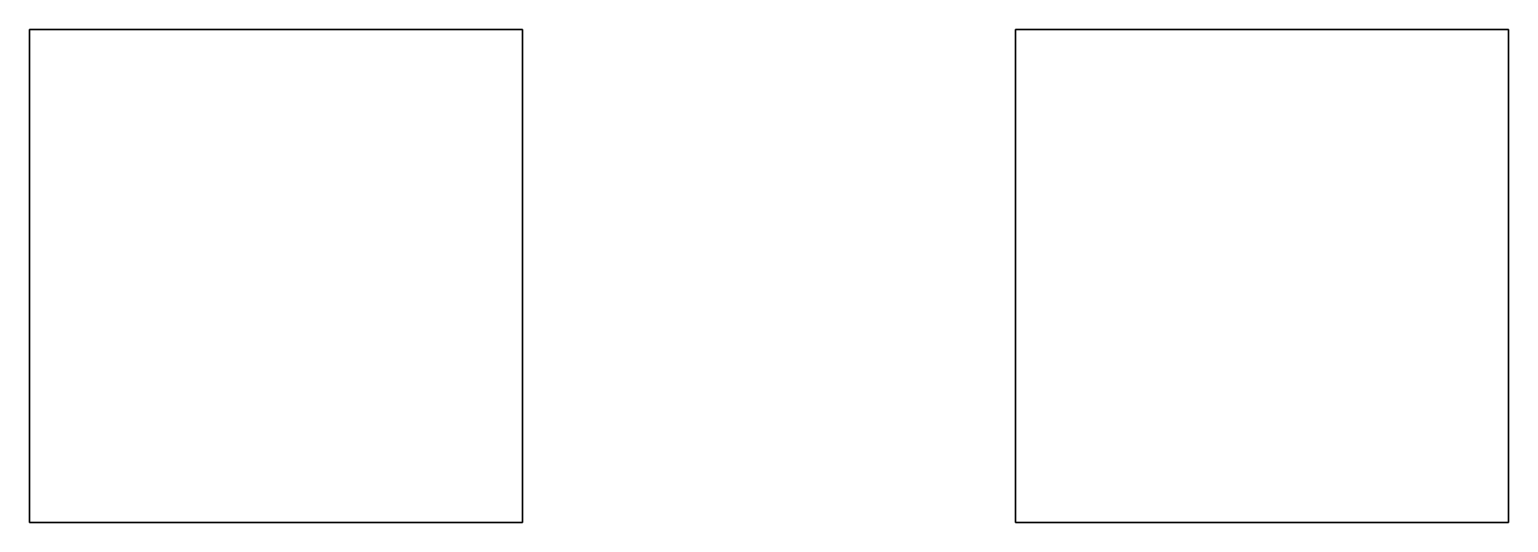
# Model space of a CAD drawing. Header units: millimetres. Extents: x -30 to 5.9, y -44.5 to 49.
# Drawn here: x -29.99 to -26.99, y 14.21 to 15.21 of the extents above; entities that cross this region are included whole.
import ezdxf

# ---------------------------------------------------------------- set-up
doc = ezdxf.new("R2010")
doc.units = ezdxf.units.MM

msp = doc.modelspace()

# ---------------------------------------------------------------- linework, layer by layer
for points in [[(-28.99, 15.21, 1), (-28.99, 15.21), (-29.99, 15.21), (-29.99, 15.21, 1)], [(-28.99, 15.21), (-28.99, 14.21), (-29.99, 14.21), (-29.99, 15.21)], [(-29.99, 15.21), (-29.99, 14.21), (-29.99, 14.21, 1), (-29.99, 15.21, 1)], [(-29.99, 15.21, 1), (-29.99, 14.21, 1), (-28.99, 14.21, 1), (-28.99, 15.21, 1)], [(-28.99, 14.21, 1), (-28.99, 14.21), (-28.99, 15.21), (-28.99, 15.21, 1)], [(-26.99, 15.21), (-26.99, 14.21), (-27.99, 14.21), (-27.99, 15.21)], [(-27.99, 15.21), (-27.99, 14.21), (-26.99, 14.21), (-26.99, 15.21)], [(-29.99, 14.21, 1), (-29.99, 14.21), (-28.99, 14.21), (-28.99, 14.21, 1)]]:
    msp.add_3dface(points)

doc.saveas('drawing.dxf')
